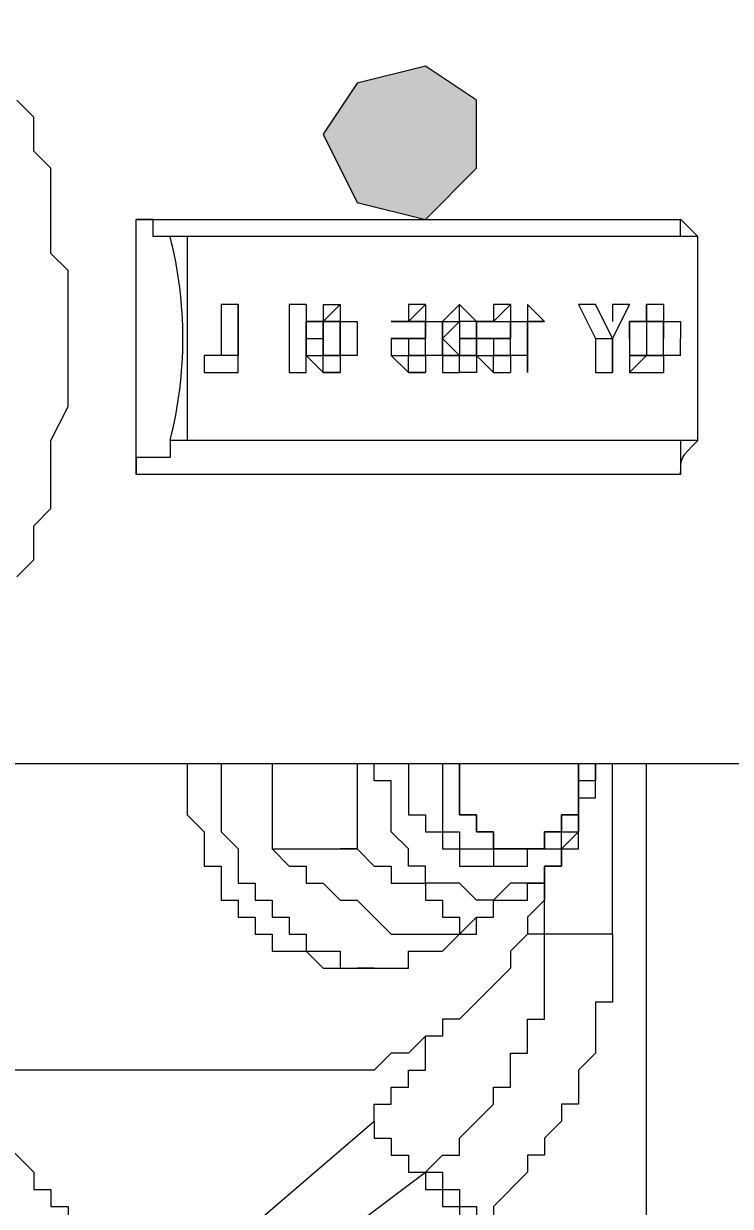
# Model space of a CAD drawing. Header units: millimetres. Extents: x 25083 to 52777, y 24772 to 45779.
# Drawn here: x 39135.67 to 39151.09, y 33440.02 to 33465.83 of the extents above; entities that cross this region are included whole.
import ezdxf

# ---------------------------------------------------------------- set-up
doc = ezdxf.new("R2010")
doc.units = ezdxf.units.MM
doc.layers.add('小车', color=7, linetype='Continuous')
doc.styles.get("Standard").update_dxf_attribs({"font": ''})
doc.styles.get('Standard').set_extended_font_data('SimSun')
doc.dimstyles.new('15', dxfattribs={"dimtxt": 15, "dimasz": 10, "dimexe": 2, "dimexo": 1, "dimgap": 1, "dimtad": 1, "dimdsep": 46, "dimtxsty": 'Standard', "dimcen": 2.5, "dimadec": 0, "dimazin": 0, "dimtfac": 1, "dimtmove": 2, "dimatfit": 3, "dimfxl": 1, "dimtolj": 1, "dimarcsym": 0})
doc.dimstyles.new('ISO-25', dxfattribs={"dimtxt": 2.5, "dimasz": 2.5, "dimexe": 1.25, "dimexo": 0.625, "dimtad": 1, "dimtxsty": 'Standard', "dimcen": 2.5, "dimadec": 0, "dimazin": 0, "dimtfac": 1, "dimtmove": 0, "dimatfit": 3, "dimfxl": 1, "dimarcsym": 0})

# ---------------------------------------------------------------- blocks, each defined once
blk = doc.blocks.new('*D925')
at = {"color": 0, "lineweight": -2}
for p, q in [((29677.862, 34881.662), (29677.862, 32448.293)), ((40733.017, 34757.645), (40733.017, 32448.293)), ((29680.362, 32449.543), (40730.517, 32449.543))]:
    blk.add_line(p, q, dxfattribs=at)
at = {"color": 0}
for points in [[(29680.362, 32449.96), (29680.362, 32449.127), (29677.862, 32449.543)], [(40730.517, 32449.127), (40730.517, 32449.96), (40733.017, 32449.543)]]:
    blk.add_solid(points, dxfattribs=at)
at = {"layer": 'DEFPOINTS', "color": 0}
for p in [(29677.862, 34882.287), (40733.017, 34758.27), (40733.017, 32449.543)]:
    blk.add_point(p, dxfattribs=at)
at = {"color": 0, "insert": (35205.439, 32451.628), "char_height": 2.5, "attachment_point": 5}
blk.add_mtext('11055,15', dxfattribs=at)
blk = doc.blocks.new('zw$D2F4')
h = blk.add_hatch(color=7)
h.dxf.hatch_style = 2
h.paths.add_polyline_path([(284.09, 348.706), (282.604, 347.963), (282.233, 346.478), (283.347, 345.364), (284.832, 345.364), (285.575, 346.478), (285.204, 347.963)])
at = {"color": 7, "lineweight": 5}
for points in [[(263.665, 349.077), (263.665, 369.502)], [(270.349, 336.823), (270.349, 359.104)], [(274.434, 355.391), (274.806, 355.019), (275.548, 355.019), (275.92, 354.648), (277.405, 354.648), (278.148, 354.276), (281.119, 354.276), (281.49, 354.648), (283.347, 354.648), (283.718, 355.019), (284.461, 355.019), (284.832, 355.391)], [(263.665, 357.99), (263.294, 357.619), (263.294, 357.247), (262.922, 357.247), (262.922, 356.505), (262.551, 356.505), (262.551, 356.133), (261.437, 355.019), (261.065, 355.019), (261.065, 354.648), (260.694, 354.648), (260.694, 354.276), (260.323, 354.276), (260.323, 353.905), (259.951, 353.905), (259.58, 353.534), (259.209, 353.534), (258.837, 353.162), (258.466, 353.162), (258.095, 352.791)], [(258.095, 352.791), (262.551, 347.592)], [(276.662, 340.908), (276.662, 352.791)], [(276.662, 352.791), (282.233, 352.791)], [(277.405, 352.048), (277.034, 352.048), (277.034, 352.791), (276.662, 352.791)], [(281.861, 352.048), (281.861, 352.42), (282.233, 352.42), (282.233, 352.791)], [(282.233, 352.791), (282.233, 340.908)], [(277.405, 340.536), (277.405, 352.048)], [(281.861, 340.536), (281.861, 352.048)], [(270.349, 351.677), (269.235, 351.677), (268.864, 351.306), (268.121, 351.306), (268.121, 350.934), (267.378, 350.934), (267.378, 350.563), (267.007, 350.563), (267.007, 350.192), (266.636, 350.192), (266.636, 349.82), (266.264, 349.82), (266.264, 349.077), (265.893, 348.706), (265.893, 347.963)], [(281.861, 351.677), (277.405, 351.677)], [(279.262, 351.306), (278.891, 351.306)], [(279.262, 351.306), (278.891, 351.306)], [(278.891, 351.306), (278.891, 350.563)], [(279.262, 350.563), (279.262, 351.306)], [(270.349, 350.934), (268.864, 350.934), (268.493, 350.563), (267.75, 350.563), (267.75, 350.192), (267.378, 350.192), (267.378, 349.82), (267.007, 349.82), (267.007, 349.449), (266.636, 349.449), (266.636, 349.077), (266.264, 349.077), (266.264, 348.335), (265.893, 348.335), (265.893, 347.592)], [(280.376, 350.934), (279.262, 350.934)], [(280.376, 350.563), (280.376, 350.934)], [(278.891, 350.563), (280.376, 350.563)], [(280.376, 350.563), (279.262, 350.563)], [(268.493, 349.82), (268.121, 349.449), (268.121, 349.077), (267.75, 349.077), (267.75, 348.706), (267.378, 348.335), (267.378, 347.963), (266.636, 347.221)], [(268.493, 349.82), (268.493, 348.335)], [(270.349, 349.82), (268.493, 349.82)], [(280.376, 349.449), (278.891, 349.449)], [(280.376, 349.449), (278.891, 349.449)], [(278.891, 349.449), (278.891, 349.077)], [(280.376, 349.077), (280.376, 349.449)], [(268.121, 343.878), (267.378, 343.878), (267.007, 344.25), (266.636, 344.25), (266.264, 344.621), (265.893, 344.621), (264.779, 345.735), (264.779, 346.107), (264.408, 346.107), (264.408, 346.478), (264.036, 346.849), (264.036, 347.221), (263.665, 347.592), (263.665, 349.077)], [(278.891, 349.077), (280.005, 349.077)], [(279.262, 349.077), (278.891, 348.706)], [(279.633, 349.077), (279.262, 349.077)], [(279.262, 349.077), (279.262, 348.706)], [(279.262, 349.077), (279.262, 348.706)], [(279.262, 349.077), (279.262, 348.706)], [(279.262, 349.077), (279.262, 348.706)], [(280.005, 349.077), (279.633, 349.077)], [(279.633, 349.077), (279.633, 348.706)], [(279.633, 349.077), (279.633, 348.706)], [(280.005, 348.706), (280.005, 349.077)], [(280.376, 349.077), (280.005, 349.077)], [(280.005, 349.077), (280.005, 348.706)], [(280.005, 349.077), (280.005, 348.706)], [(280.005, 349.077), (280.005, 348.706)], [(280.005, 349.077), (280.005, 348.706)], [(278.891, 348.706), (279.262, 348.706)], [(278.891, 348.335), (278.891, 348.706)], [(278.891, 348.706), (278.891, 348.335)], [(279.262, 348.335), (279.262, 348.706)], [(279.262, 348.706), (279.633, 348.706)], [(279.633, 348.706), (279.262, 348.706)], [(279.262, 348.706), (279.262, 348.335)], [(279.262, 348.335), (279.262, 348.706)], [(279.633, 348.706), (280.005, 348.706)], [(280.005, 348.706), (279.633, 348.706)], [(280.005, 348.706), (280.005, 348.335)], [(280.005, 348.335), (280.005, 348.706)], [(280.005, 348.335), (280.005, 348.706)], [(280.376, 348.706), (280.005, 348.706)], [(280.005, 348.706), (280.376, 348.335)], [(280.376, 348.706), (280.376, 348.335)], [(268.493, 348.335), (268.493, 347.963), (268.121, 347.592), (268.121, 347.221), (267.75, 347.221), (267.75, 346.478), (267.378, 346.478), (267.378, 346.107), (267.007, 346.107), (267.007, 345.735), (266.636, 345.735)], [(270.349, 347.963), (268.493, 347.963), (268.493, 348.335)], [(279.262, 348.335), (278.891, 348.335)], [(279.262, 347.963), (279.262, 348.335)], [(279.262, 348.335), (279.633, 348.335)], [(279.633, 348.335), (279.262, 348.335)], [(279.633, 348.335), (280.005, 348.335)], [(280.005, 348.335), (279.633, 348.335)], [(280.005, 348.335), (280.005, 347.963)], [(280.376, 348.335), (280.005, 348.335)], [(260.323, 347.963), (261.437, 346.478)], [(265.893, 347.592), (265.893, 347.963)], [(279.633, 347.963), (279.262, 347.963)], [(280.005, 347.963), (279.633, 347.963)], [(262.551, 347.592), (262.179, 347.592), (262.179, 347.221), (261.808, 347.221), (261.808, 346.849), (261.437, 346.849), (261.437, 346.478)], [(262.551, 347.592), (262.922, 347.592), (262.922, 347.221), (263.294, 347.221), (263.294, 346.849), (263.665, 346.849), (263.665, 346.478), (264.408, 346.478)], [(265.893, 347.592), (265.893, 346.849), (266.264, 346.849), (266.264, 346.107), (266.636, 345.735), (266.636, 345.364), (267.007, 345.364)], [(270.349, 342.764), (269.978, 342.764), (269.978, 343.136), (268.864, 343.136), (268.493, 343.507), (268.121, 343.507), (268.121, 343.878), (267.75, 343.878), (267.75, 344.621), (267.378, 344.993), (267.378, 345.364), (267.75, 345.735), (267.75, 346.478), (268.121, 346.478), (268.121, 346.849), (268.493, 346.849), (268.864, 347.221), (269.978, 347.221), (269.978, 347.592), (270.349, 347.592)], [(266.636, 347.221), (266.636, 345.735)], [(279.262, 347.221), (278.891, 346.849)], [(279.633, 347.221), (279.262, 347.221)], [(279.262, 347.221), (279.262, 346.849)], [(279.262, 347.221), (279.262, 346.849)], [(279.262, 347.221), (279.262, 346.849)], [(279.633, 346.849), (279.633, 347.221)], [(279.633, 346.849), (279.633, 347.221)], [(279.633, 347.221), (279.633, 346.849)], [(279.633, 347.221), (279.633, 346.849)], [(280.005, 346.849), (280.005, 347.221)], [(280.005, 347.221), (280.005, 346.849)], [(280.005, 347.221), (280.005, 346.849)], [(278.891, 346.849), (279.262, 346.849)], [(278.891, 346.478), (278.891, 346.849)], [(278.891, 346.849), (278.891, 346.478)], [(279.262, 346.478), (279.262, 346.849)], [(279.633, 346.849), (279.262, 346.849)], [(279.633, 346.849), (279.262, 346.849)], [(279.262, 346.849), (279.262, 346.478)], [(279.633, 346.849), (279.633, 346.478)], [(279.633, 346.478), (279.633, 346.849)], [(279.633, 346.478), (279.633, 346.849)], [(279.633, 346.849), (279.633, 346.478)], [(280.005, 346.478), (280.005, 346.849)], [(280.005, 346.849), (280.005, 346.478)], [(280.376, 346.849), (280.005, 346.849)], [(280.005, 346.849), (280.376, 346.478)], [(280.376, 346.478), (280.376, 346.849)], [(261.437, 346.478), (261.437, 346.107), (261.065, 346.107), (261.065, 345.735), (260.694, 345.735), (260.694, 345.364), (260.323, 345.364)], [(261.437, 346.478), (261.065, 346.478), (261.065, 346.107), (260.694, 346.107), (260.694, 345.735), (260.323, 345.735), (260.323, 345.364)], [(261.437, 346.478), (261.808, 346.107), (261.808, 345.735), (262.179, 345.735), (262.922, 344.993), (263.294, 344.993), (263.294, 344.621), (264.036, 344.621), (264.036, 344.25), (264.779, 344.25), (264.779, 343.878), (265.15, 343.878), (265.522, 343.878), (266.636, 343.878)], [(279.262, 346.478), (278.891, 346.478)], [(279.262, 346.107), (279.262, 346.478)], [(279.262, 346.478), (279.633, 346.478)], [(279.262, 346.478), (279.633, 346.478)], [(279.633, 346.478), (280.005, 346.478)], [(280.005, 346.478), (279.633, 346.478)], [(280.005, 346.478), (280.005, 346.107)], [(280.376, 346.478), (280.005, 346.478)], [(270.349, 346.107), (268.864, 346.107), (268.864, 345.735), (268.493, 345.735), (268.493, 344.993), (268.121, 344.993), (268.121, 344.621)], [(279.262, 346.107), (278.891, 346.107)], [(278.891, 346.107), (278.891, 345.735)], [(278.891, 346.107), (278.891, 345.735)], [(279.633, 346.107), (279.262, 346.107)], [(279.262, 346.107), (279.633, 346.107)], [(279.633, 346.107), (279.262, 345.735)], [(279.262, 345.735), (279.262, 346.107)], [(279.262, 346.107), (279.262, 345.735)], [(280.005, 345.735), (279.633, 346.107)], [(279.633, 346.107), (280.005, 346.107)], [(280.005, 346.107), (279.633, 346.107)], [(280.005, 346.107), (279.633, 346.107)], [(280.005, 346.107), (280.005, 345.735)], [(280.005, 346.107), (280.005, 345.735)], [(280.005, 346.107), (280.005, 345.735)], [(280.376, 345.735), (280.005, 346.107)], [(266.636, 345.735), (267.007, 345.364), (267.007, 344.993), (267.378, 344.993), (267.378, 344.25), (267.75, 344.25), (267.75, 343.878), (268.121, 343.878), (268.121, 343.507), (268.493, 343.507), (268.493, 343.136)], [(270.349, 345.735), (269.235, 345.735), (269.235, 345.364), (268.864, 345.364), (268.864, 344.993), (268.493, 344.993), (268.493, 344.25)], [(278.891, 345.735), (279.262, 345.735)], [(278.891, 345.364), (278.891, 345.735)], [(279.262, 345.735), (279.262, 345.364)], [(279.633, 345.735), (279.262, 345.735)], [(279.262, 345.364), (279.262, 345.735)], [(279.262, 345.364), (279.262, 345.735)], [(280.005, 345.735), (279.633, 345.735)], [(279.633, 345.735), (279.633, 345.364)], [(279.633, 345.364), (279.633, 345.735)], [(280.005, 345.364), (280.005, 345.735)], [(280.376, 345.735), (280.005, 345.364)], [(280.005, 345.364), (280.005, 345.735)], [(280.005, 345.364), (280.005, 345.735)], [(280.005, 345.735), (280.376, 345.735)], [(266.636, 342.393), (265.15, 342.393), (265.15, 342.764), (264.036, 342.764), (263.665, 343.136), (262.922, 343.136), (262.922, 343.507), (262.551, 343.507), (262.179, 343.878), (261.808, 343.878), (261.808, 344.25), (261.437, 344.25), (260.694, 344.993), (260.323, 344.993), (260.323, 345.364)], [(279.262, 345.364), (278.891, 345.364)], [(279.262, 345.364), (278.891, 344.993)], [(279.262, 345.364), (279.633, 345.364)], [(279.633, 345.364), (279.262, 345.364)], [(279.262, 345.364), (279.262, 344.993)], [(279.262, 345.364), (279.262, 344.993)], [(279.262, 345.364), (279.262, 344.993)], [(279.633, 344.993), (279.633, 345.364)], [(280.005, 345.364), (279.633, 345.364)], [(279.633, 345.364), (280.005, 345.364)], [(279.633, 344.993), (279.633, 345.364)], [(279.633, 345.364), (279.633, 344.993)], [(279.633, 345.364), (279.633, 344.993)], [(280.005, 344.993), (280.005, 345.364)], [(280.005, 345.364), (280.005, 344.993)], [(280.005, 345.364), (280.005, 344.993)], [(280.005, 345.364), (280.005, 344.993)], [(278.891, 344.993), (279.262, 344.993)], [(278.891, 344.993), (278.891, 344.621)], [(279.262, 344.621), (279.262, 344.993)], [(279.633, 344.993), (279.262, 344.993)], [(279.633, 344.993), (279.262, 344.993)], [(279.262, 344.621), (279.262, 344.993)], [(279.262, 344.993), (279.262, 344.621)], [(279.633, 344.993), (279.633, 344.621)], [(279.633, 344.621), (279.633, 344.993)], [(279.633, 344.621), (279.633, 344.993)], [(279.633, 344.621), (279.633, 344.993)], [(280.005, 344.993), (280.005, 344.621)], [(280.005, 344.993), (280.005, 344.621)], [(280.005, 344.993), (280.005, 344.621)], [(280.376, 344.993), (280.005, 344.993)], [(280.005, 344.993), (280.376, 344.621)], [(280.376, 344.621), (280.376, 344.993)], [(268.121, 344.621), (268.121, 344.25), (268.493, 344.25), (268.493, 343.507), (268.864, 343.507), (268.864, 343.136), (270.349, 343.136)], [(279.262, 344.621), (278.891, 344.621)], [(279.262, 344.25), (279.262, 344.621)], [(279.262, 344.621), (279.633, 344.621)], [(279.262, 344.621), (279.633, 344.621)], [(279.633, 344.621), (280.005, 344.621)], [(280.005, 344.621), (279.633, 344.621)], [(280.005, 344.621), (280.005, 344.25)], [(280.376, 344.621), (280.005, 344.621)], [(266.636, 342.393), (266.636, 344.25)], [(268.493, 344.25), (268.493, 343.878), (268.864, 343.878), (268.864, 343.507), (269.235, 343.507), (269.235, 343.136), (270.349, 343.136)], [(278.891, 344.25), (280.005, 344.25)], [(280.376, 344.25), (278.891, 344.25)], [(279.262, 344.25), (278.891, 344.25)], [(279.633, 344.25), (279.262, 344.25)], [(280.005, 344.25), (279.633, 344.25)], [(280.376, 344.25), (280.005, 344.25)], [(280.376, 344.25), (280.005, 343.878)], [(280.005, 343.878), (280.005, 344.25)], [(280.005, 344.25), (280.005, 343.878)], [(266.636, 343.878), (267.75, 343.878)], [(268.493, 343.136), (269.607, 343.136), (269.607, 342.764), (270.349, 342.764)], [(280.376, 343.136), (279.633, 342.764)], [(280.376, 342.764), (280.376, 343.136)], [(279.633, 342.764), (278.891, 342.764)], [(278.891, 342.764), (278.891, 342.393)], [(279.633, 342.393), (280.376, 342.764)], [(280.376, 342.764), (279.633, 342.393)], [(279.633, 342.764), (279.633, 342.393)], [(266.636, 342.393), (270.349, 342.393)], [(278.891, 342.393), (279.633, 342.393)], [(279.633, 342.393), (278.891, 342.393)], [(279.633, 342.393), (280.376, 342.022)], [(280.376, 342.022), (279.633, 342.393)], [(280.376, 342.393), (280.005, 342.393)], [(280.376, 342.022), (280.376, 342.393)], [(278.891, 342.022), (279.262, 341.65)], [(279.262, 342.022), (278.891, 342.022)], [(278.891, 342.022), (278.891, 341.65)], [(279.633, 342.022), (279.262, 342.022)], [(279.633, 342.022), (279.262, 342.022)], [(279.262, 341.65), (279.262, 342.022)], [(279.262, 341.65), (279.262, 342.022)], [(279.262, 342.022), (279.262, 341.65)], [(279.633, 342.022), (280.005, 342.022)], [(280.005, 342.022), (279.633, 342.022)], [(280.005, 341.65), (280.005, 342.022)], [(280.005, 342.022), (280.005, 341.65)], [(280.005, 342.022), (280.005, 341.65)], [(280.005, 342.022), (280.005, 341.65)], [(259.58, 341.65), (270.349, 341.65)], [(278.891, 341.65), (278.891, 341.279)], [(279.262, 341.279), (279.262, 341.65)], [(279.633, 341.65), (279.262, 341.65)], [(279.262, 341.65), (279.262, 341.279)], [(280.005, 341.65), (279.633, 341.65)], [(280.005, 341.65), (280.005, 341.279)], [(280.005, 341.279), (280.005, 341.65)], [(280.376, 341.65), (280.005, 341.65)], [(280.005, 341.65), (280.376, 341.65)], [(280.376, 341.279), (280.376, 341.65)], [(279.262, 341.279), (278.891, 341.279)], [(279.262, 340.908), (279.262, 341.279)], [(279.262, 341.279), (279.633, 341.279)], [(279.262, 341.279), (279.633, 341.279)], [(279.633, 341.279), (280.005, 341.279)], [(280.005, 341.279), (279.633, 341.279)], [(280.005, 341.279), (280.005, 340.908)], [(280.376, 341.279), (280.005, 341.279)], [(277.034, 340.908), (276.662, 340.908)], [(277.405, 340.908), (277.034, 340.908)], [(279.262, 340.908), (279.633, 340.908)], [(280.005, 340.908), (279.633, 340.908)], [(281.861, 340.908), (282.233, 340.908)], [(277.405, 340.536), (281.861, 340.536)]]:
    blk.add_lwpolyline(points, dxfattribs=at)
at = {"color": 7, "lineweight": 0}
blk.add_lwpolyline([(284.09, 348.706), (282.604, 347.963), (282.233, 346.478), (283.347, 345.364), (284.832, 345.364), (285.575, 346.478), (285.204, 347.963)], close=True, dxfattribs=at)
for points in [[(270.349, 346.849), (269.235, 346.849), (269.235, 346.478), (268.864, 346.478), (268.864, 346.107), (268.493, 346.107), (268.493, 345.735), (268.121, 345.735), (268.121, 344.993)], [(268.493, 344.621), (268.493, 344.993), (268.864, 344.993), (268.864, 345.364), (269.235, 345.364), (269.235, 345.735), (270.349, 345.735)], [(270.349, 343.136), (269.235, 343.136), (269.235, 343.507), (268.864, 343.507), (268.864, 343.878), (268.493, 343.878), (268.493, 344.621)]]:
    blk.add_lwpolyline(points, dxfattribs=at)
at = {"color": 7, "lineweight": 5}
for points in [[(277.405, 352.048), (278.891, 351.677), (280.376, 351.677), (281.861, 352.048)], [(270.349, 351.677), (270.349, 351.677), (270.349, 351.677), (270.349, 351.677)], [(270.349, 350.934), (270.349, 350.934), (270.349, 350.934), (270.349, 350.934)], [(270.349, 349.82), (270.349, 349.82), (270.349, 349.82), (270.349, 349.82)], [(270.349, 347.963), (270.349, 347.963), (270.349, 347.963), (270.349, 347.963)], [(270.349, 347.592), (270.349, 347.592), (270.349, 347.592), (270.349, 347.592)], [(261.437, 346.478), (261.437, 346.478), (261.437, 346.478), (261.437, 346.478)], [(270.349, 346.107), (270.349, 346.107), (270.349, 346.107), (270.349, 346.107)], [(270.349, 345.735), (270.349, 345.735), (270.349, 345.735), (270.349, 345.735)], [(270.349, 343.136), (270.349, 343.136), (270.349, 343.136), (270.349, 343.136)], [(270.349, 343.136), (270.349, 343.136), (270.349, 343.136), (270.349, 343.136)], [(270.349, 342.764), (270.349, 342.764), (270.349, 342.764), (270.349, 342.764)], [(270.349, 342.764), (270.349, 342.764), (270.349, 342.764), (270.349, 342.764)], [(276.662, 340.908), (277.034, 340.908), (277.034, 340.908), (277.405, 340.536)], [(281.861, 340.536), (282.233, 340.908), (282.233, 340.908), (282.233, 340.908)], [(277.405, 340.536), (278.891, 340.536), (280.376, 340.536), (281.49, 340.536)]]:
    blk.add_open_spline(points, degree=3, dxfattribs=at)
blk = doc.blocks.new('*D470')
at = {"layer": 'DEFPOINTS', "color": 0}
for p in [(36180.039, 116639.326), (36197.537, 116639.326), (36197.537, 116438.26)]:
    blk.add_point(p, dxfattribs=at)
at = {"layer": '小车', "color": 0, "linetype": 'Continuous', "lineweight": -2}
for p, q in [((36180.039, 116638.326), (36180.039, 116436.26)), ((36197.537, 116638.326), (36197.537, 116436.26)), ((36170.039, 116438.26), (36160.039, 116438.26)), ((36180.039, 116438.26), (36197.537, 116438.26)), ((36207.537, 116438.26), (36217.537, 116438.26))]:
    blk.add_line(p, q, dxfattribs=at)
at = {"layer": '小车', "color": 0}
for points in [[(36170.039, 116439.926), (36170.039, 116436.593), (36180.039, 116438.26)], [(36207.537, 116439.926), (36207.537, 116436.593), (36197.537, 116438.26)]]:
    blk.add_solid(points, dxfattribs=at)
at = {"layer": '小车', "color": 0, "insert": (36193.655, 116438.26), "char_height": 15, "attachment_point": 5}
blk.add_mtext('\\A1;17.5', dxfattribs=at)
blk = doc.blocks.new('A$C1A4175F5')
at = {"layer": '小车'}
dim = blk.add_linear_dim(base=(229.857, 249.006), p1=(212.358, 450.073), p2=(229.857, 450.073), dimstyle='15', override={"dimfxl": 0.18}, dxfattribs=at)
dim.commit()
dim.dimension.update_dxf_attribs({"geometry": '*D470', "text_midpoint": (225.974, 249.006), "dimtype": 128, "insert": (-35967.681, -116189.253)})
blk = doc.blocks.new('zw$50CE')
blk.add_blockref('zw$D2F4', (22.01, 103.569))
at = {"layer": '小车', "ltscale": 10, "xscale": -1, "rotation": 270}
blk.add_blockref('A$C1A4175F5', (47.032, 0), dxfattribs=at)

msp = doc.modelspace()

# ---------------------------------------------------------------- block references
at = {"rotation": 90}
msp.add_blockref('zw$50CE', (39594.481, 33157.316), dxfattribs=at)

# ---------------------------------------------------------------- dimensions: what is measured, and where the dimension line sits
dim = msp.add_linear_dim(base=(40733.0166, 32449.5434), p1=(29677.8617, 34882.2868), p2=(40733.0166, 34758.2702), dimstyle='ISO-25')
dim.commit()
dim.dimension.update_dxf_attribs({"geometry": '*D925', "text_midpoint": (35205.4391, 32449.5434), "dimtype": 160})

doc.saveas('drawing.dxf')
